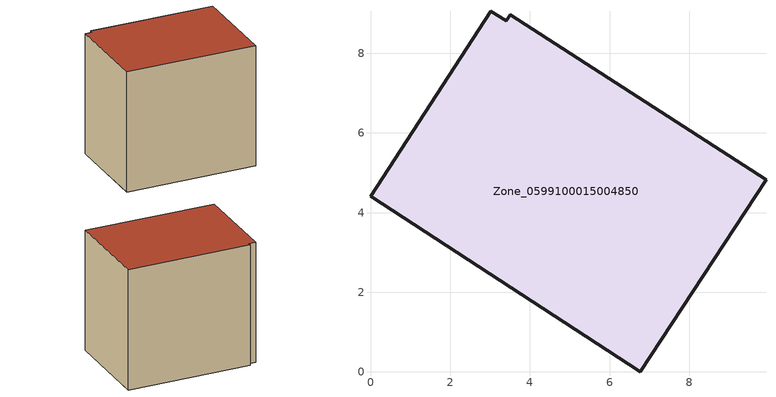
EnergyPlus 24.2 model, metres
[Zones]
Zone_0599100015004850
 floor ground (C_G): 3.4,8.82 3.5,8.97 9.93,4.82 6.76,0 0,4.41 3.02,9.06 z0.97
 wall outside (C_F): 0,4.41 6.76,0 9.93,4.82 3.5,8.97 3.4,8.82 3.02,9.06 0,4.41 z0.97:8.52
 roof outside (C_R): 3.5,8.97 3.4,8.82 3.02,9.06 0,4.41 6.76,0 9.93,4.82 z8.52
[BUILDING]
Pand.0599100015004850: North Axis=0; Terrain=City; Loads Convergence Tolerance Value=0.04; Temperature Convergence Tolerance Value=0.4; Solar Distribution=FullExterior; Maximum Number of Warmup Days=25; Minimum Number of Warmup Days=1
[Site:Location]
Rotterdam.The.Hague.AP_ZH_NLD Design_Conditions: Latitude=51.96; Longitude=4.45; Time Zone=1; Elevation=-4.5
[SITE:GROUNDTEMPERATURE:BUILDINGSURFACE]
18, 18, 18, 18, 18, 18, 18, 18, 18, 18, 18, 18
[MATERIAL] Thermal Absorptance=0.9; Solar Absorptance=0.7; Visible Absorptance=0.7
Name | Roughness | Thickness | Conductivity | Density | Specific Heat
G.TI.1965-1974 | MediumSmooth | 0.15 | 0.882353 | 540 | 1210
F.TI.1965-1974 | Rough | 0.3 | 0.697674 | 1920 | 840
R.TI.1965-1974 | MediumRough | 0.2 | 0.232558 | 1500 | 1000
[CONSTRUCTION]
C_G: G.TI.1965-1974
C_F: F.TI.1965-1974
C_R: R.TI.1965-1974
[ZONE]
Zone_0599100015004850: Type=1; Multiplier=1; Ceiling Height=Autocalculate; Volume=Autocalculate; Floor Area=autocalculate; Part of Total Floor Area=Yes
[ZONEINFILTRATION:DESIGNFLOWRATE]
Infil_Zone_0599100015004850: Zone or ZoneList or Space or SpaceList=Zone_0599100015004850; Schedule=AlwaysOn; Design Flow Rate Calculation Method=Flow/Area; Flow Rate per Floor Area=0.003; Constant Term Coefficient=1; Temperature Term Coefficient=0; Velocity Term Coefficient=0; Velocity Squared Term Coefficient=0
[HVACTEMPLATE:ZONE:IDEALLOADSAIRSYSTEM]
Zone_0599100015004850: Maximum Heating Supply Air Temperature=50; Minimum Cooling Supply Air Temperature=13; Maximum Heating Supply Air Humidity Ratio=0.0156; Minimum Cooling Supply Air Humidity Ratio=0.0077; Heating Limit=NoLimit; Cooling Limit=NoLimit; Dehumidification Control Type=ConstantSensibleHeatRatio; Cooling Sensible Heat Ratio=0.7; Dehumidification Setpoint=60; Humidification Control Type=None; Humidification Setpoint=30; Outdoor Air Method=None; Outdoor Air Flow Rate per Person=0.00944; Outdoor Air Flow Rate per Zone Floor Area=0; Outdoor Air Flow Rate per Zone=0; Demand Controlled Ventilation Type=None; Outdoor Air Economizer Type=NoEconomizer; Heat Recovery Type=None; Sensible Heat Recovery Effectiveness=0.7; Latent Heat Recovery Effectiveness=0.65
[ZONECONTROL:THERMOSTAT]
ThermostatControl_Zone_0599100015004850: Zone or ZoneList=Zone_0599100015004850; Control Type Schedule=DualSetpointControlType; Control 1=Thermostat_Zone_0599100015004850; Temperature Difference Between Cutout And Setpoint=0
[THERMOSTATSETPOINT:DUALSETPOINT]
Thermostat_Zone_0599100015004850: Heating Setpoint Temperature Schedule=HeatingSetpoint_Zone_0599100015004850; Cooling Setpoint Temperature Schedule=CoolingSetpoint_Zone_0599100015004850
[SCHEDULE:COMPACT]
HeatingSetpoint_Zone_0599100015004850: Through: 12/31, For: AllDays, Until: 24:00, 21
CoolingSetpoint_Zone_0599100015004850: Through: 12/31, For: AllDays, Until: 24:00, 24
DualSetpointControlType: Through: 12/31, For: AllDays, Until: 24:00, 4
AlwaysOn: Through: 12/31, For: AllDays, Until: 24:00, 1
